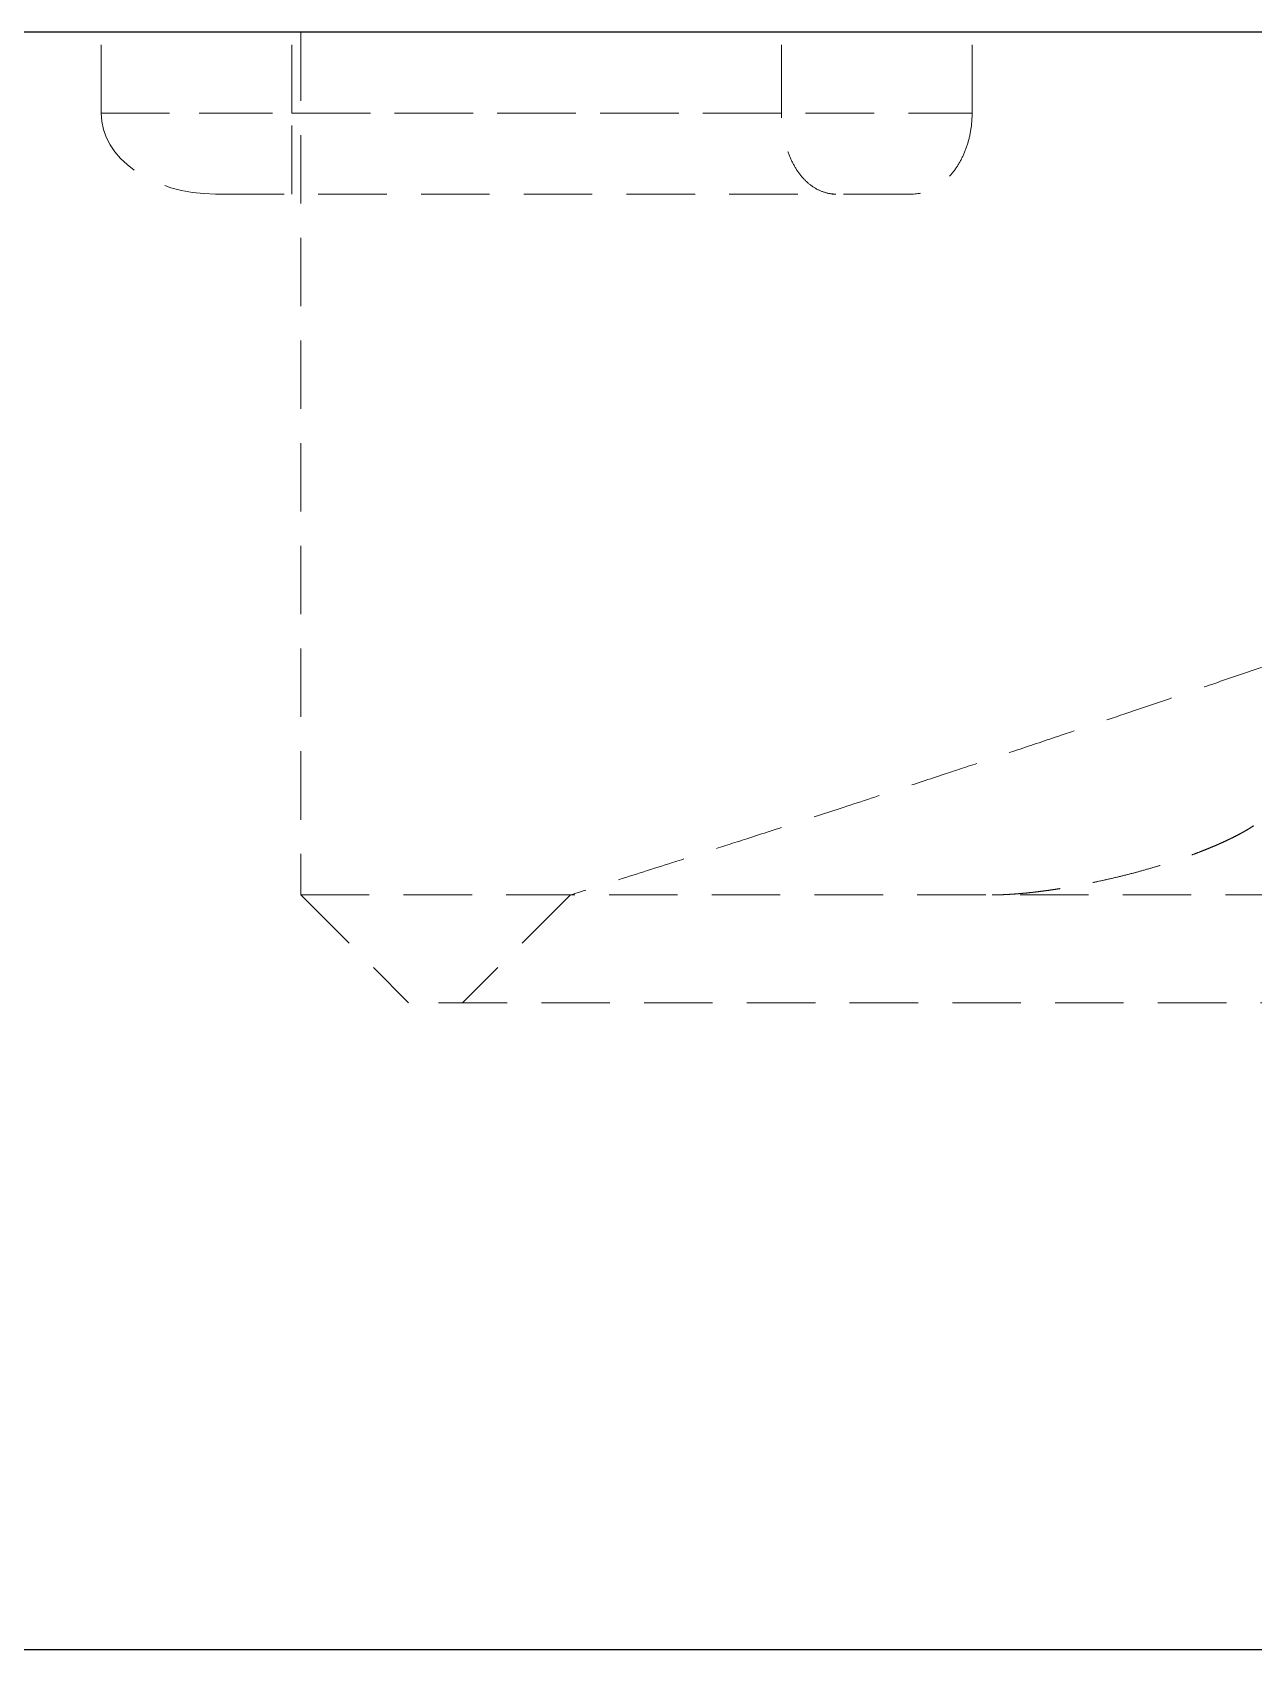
# Model space of a CAD drawing. Header units: millimetres. Extents: x 15 to 415, y 5 to 292.
# Drawn here: x 64.44 to 87.08, y 69.03 to 99.03 of the extents above; entities that cross this region are included whole.
import ezdxf

# ---------------------------------------------------------------- set-up
doc = ezdxf.new("R2010")
doc.units = ezdxf.units.MM
doc.linetypes.add('HIDDEN', pattern=[1.905, 1.27, -0.635])

msp = doc.modelspace()

# ---------------------------------------------------------------- linework, layer by layer
at = {"color": 7, "linetype": 'Continuous', "lineweight": 25}
for p, q in [((158.169, 99.028), (53.169, 99.028)), ((53.169, 69.028), (158.169, 69.028))]:
    msp.add_line(p, q, dxfattribs=at)
at = {"color": 7, "linetype": 'HIDDEN', "lineweight": 18}
for p, q in [((65.718, 97.528), (65.718, 99.028)), ((69.253, 97.528), (69.253, 99.028)), ((69.419, 99.028), (69.419, 83.028)), ((78.33, 97.528), (78.33, 99.028)), ((81.865, 97.528), (81.865, 99.028)), ((78.33, 97.528), (65.718, 97.528)), ((65.718, 97.528), (69.253, 97.528)), ((69.253, 96.028), (69.253, 97.528)), ((69.253, 97.528), (81.865, 97.528)), ((67.839, 96.028), (79.339, 96.028)), ((80.753, 96.028), (79.339, 96.028)), ((69.419, 83.028), (141.919, 83.028)), ((69.419, 83.028), (71.419, 81.028)), ((74.419, 83.028), (72.419, 81.028)), ((139.919, 81.028), (71.419, 81.028))]:
    msp.add_line(p, q, dxfattribs=at)
msp.add_ellipse((67.839, 97.528), major_axis=(-2.121, 0), ratio=0.707107, start_param=0, end_param=1.570796, dxfattribs=at)
for points, knots in [([(79.339, 96.028), (79.271, 96.028), (79.204, 96.037), (79.074, 96.076), (79.009, 96.104), (78.886, 96.18), (78.828, 96.226), (78.719, 96.334), (78.667, 96.397), (78.575, 96.536), (78.534, 96.611), (78.461, 96.775), (78.43, 96.862), (78.356, 97.133), (78.33, 97.33), (78.33, 97.528)], [0, 0, 0, 0, 0.125, 0.125, 0.25, 0.25, 0.375, 0.375, 0.5, 0.5, 0.625, 0.625, 0.75, 0.75, 1, 1, 1, 1]), ([(81.865, 97.528), (81.865, 97.429), (81.858, 97.331), (81.829, 97.14), (81.807, 97.044), (81.751, 96.863), (81.716, 96.777), (81.634, 96.614), (81.587, 96.536), (81.484, 96.398), (81.427, 96.336), (81.306, 96.226), (81.241, 96.18), (81.042, 96.068), (80.897, 96.028), (80.753, 96.028)], [0, 0, 0, 0, 0.125, 0.125, 0.25, 0.25, 0.375, 0.375, 0.5, 0.5, 0.625, 0.625, 0.75, 0.75, 1, 1, 1, 1]), ([(98.17, 91.028), (98.097, 91.003), (97.777, 90.891), (97.283, 90.72), (96.632, 90.495), (95.951, 90.26), (95.199, 90), (94.466, 89.746), (93.815, 89.52), (93.181, 89.301), (92.45, 89.048), (91.632, 88.764), (90.822, 88.484), (90.076, 88.226), (89.306, 87.96), (88.334, 87.626), (87.314, 87.277), (86.358, 86.95), (85.527, 86.668), (84.576, 86.346), (83.602, 86.018), (82.72, 85.722), (82.023, 85.49), (81.309, 85.253), (80.451, 84.97), (79.514, 84.663), (78.574, 84.356), (77.741, 84.087), (76.993, 83.846), (76.178, 83.585), (75.323, 83.313), (74.692, 83.114), (74.415, 83.026)], [0, 0, 0, 0, 0.009243, 0.040507, 0.06259, 0.091715, 0.126798, 0.15773, 0.184522, 0.20934, 0.237955, 0.277059, 0.312988, 0.340522, 0.371553, 0.410435, 0.463541, 0.50059, 0.531322, 0.568555, 0.620693, 0.654347, 0.679851, 0.708598, 0.7444, 0.787926, 0.826599, 0.862814, 0.89262, 0.920678, 0.965246, 1, 1, 1, 1]), ([(82.236, 83.028), (82.264, 83.028), (82.318, 83.028), (82.405, 83.031), (82.494, 83.034), (82.587, 83.04), (82.683, 83.046), (82.782, 83.055), (82.883, 83.064), (82.987, 83.075), (83.094, 83.088), (83.202, 83.102), (83.313, 83.117), (83.425, 83.134), (83.539, 83.152), (83.654, 83.171), (83.77, 83.192), (83.887, 83.214), (84.005, 83.237), (84.261, 83.289), (84.66, 83.38), (85.187, 83.522), (85.688, 83.678), (86.064, 83.815), (86.331, 83.923), (86.508, 84), (86.673, 84.078), (86.825, 84.156), (86.964, 84.234), (87.044, 84.285), (87.084, 84.311)], [0, 0, 0, 0, 0.020842, 0.041685, 0.062529, 0.083373, 0.104216, 0.125059, 0.145902, 0.166745, 0.187589, 0.208433, 0.229278, 0.250121, 0.270964, 0.291806, 0.312649, 0.333493, 0.354337, 0.375181, 0.468857, 0.562539, 0.656227, 0.749919, 0.791599, 0.833279, 0.87496, 0.916641, 0.958321, 1, 1, 1, 1]), ([(87.084, 84.311), (87.063, 84.297), (87.021, 84.27), (86.953, 84.229), (86.882, 84.188), (86.806, 84.147), (86.726, 84.106), (86.643, 84.065), (86.556, 84.023), (86.466, 83.982), (86.372, 83.941), (86.275, 83.9), (86.175, 83.86), (86.072, 83.82), (85.966, 83.78), (85.858, 83.741), (85.747, 83.702), (85.634, 83.664), (85.394, 83.586), (85.013, 83.472), (84.481, 83.337), (83.944, 83.221), (83.528, 83.149), (83.233, 83.106), (83.047, 83.082), (82.868, 83.062), (82.696, 83.047), (82.533, 83.036), (82.378, 83.029), (82.284, 83.028), (82.236, 83.028)], [0, 0, 0, 0, 0.022069, 0.044138, 0.066208, 0.088279, 0.11035, 0.13242, 0.154491, 0.176562, 0.198632, 0.220702, 0.242772, 0.264842, 0.286913, 0.308983, 0.331052, 0.353122, 0.375191, 0.468881, 0.562565, 0.656241, 0.749911, 0.785639, 0.821368, 0.857094, 0.89282, 0.928548, 0.964275, 1, 1, 1, 1])]:
    msp.add_open_spline(points, degree=3, knots=knots, dxfattribs=at)

doc.saveas('drawing.dxf')
